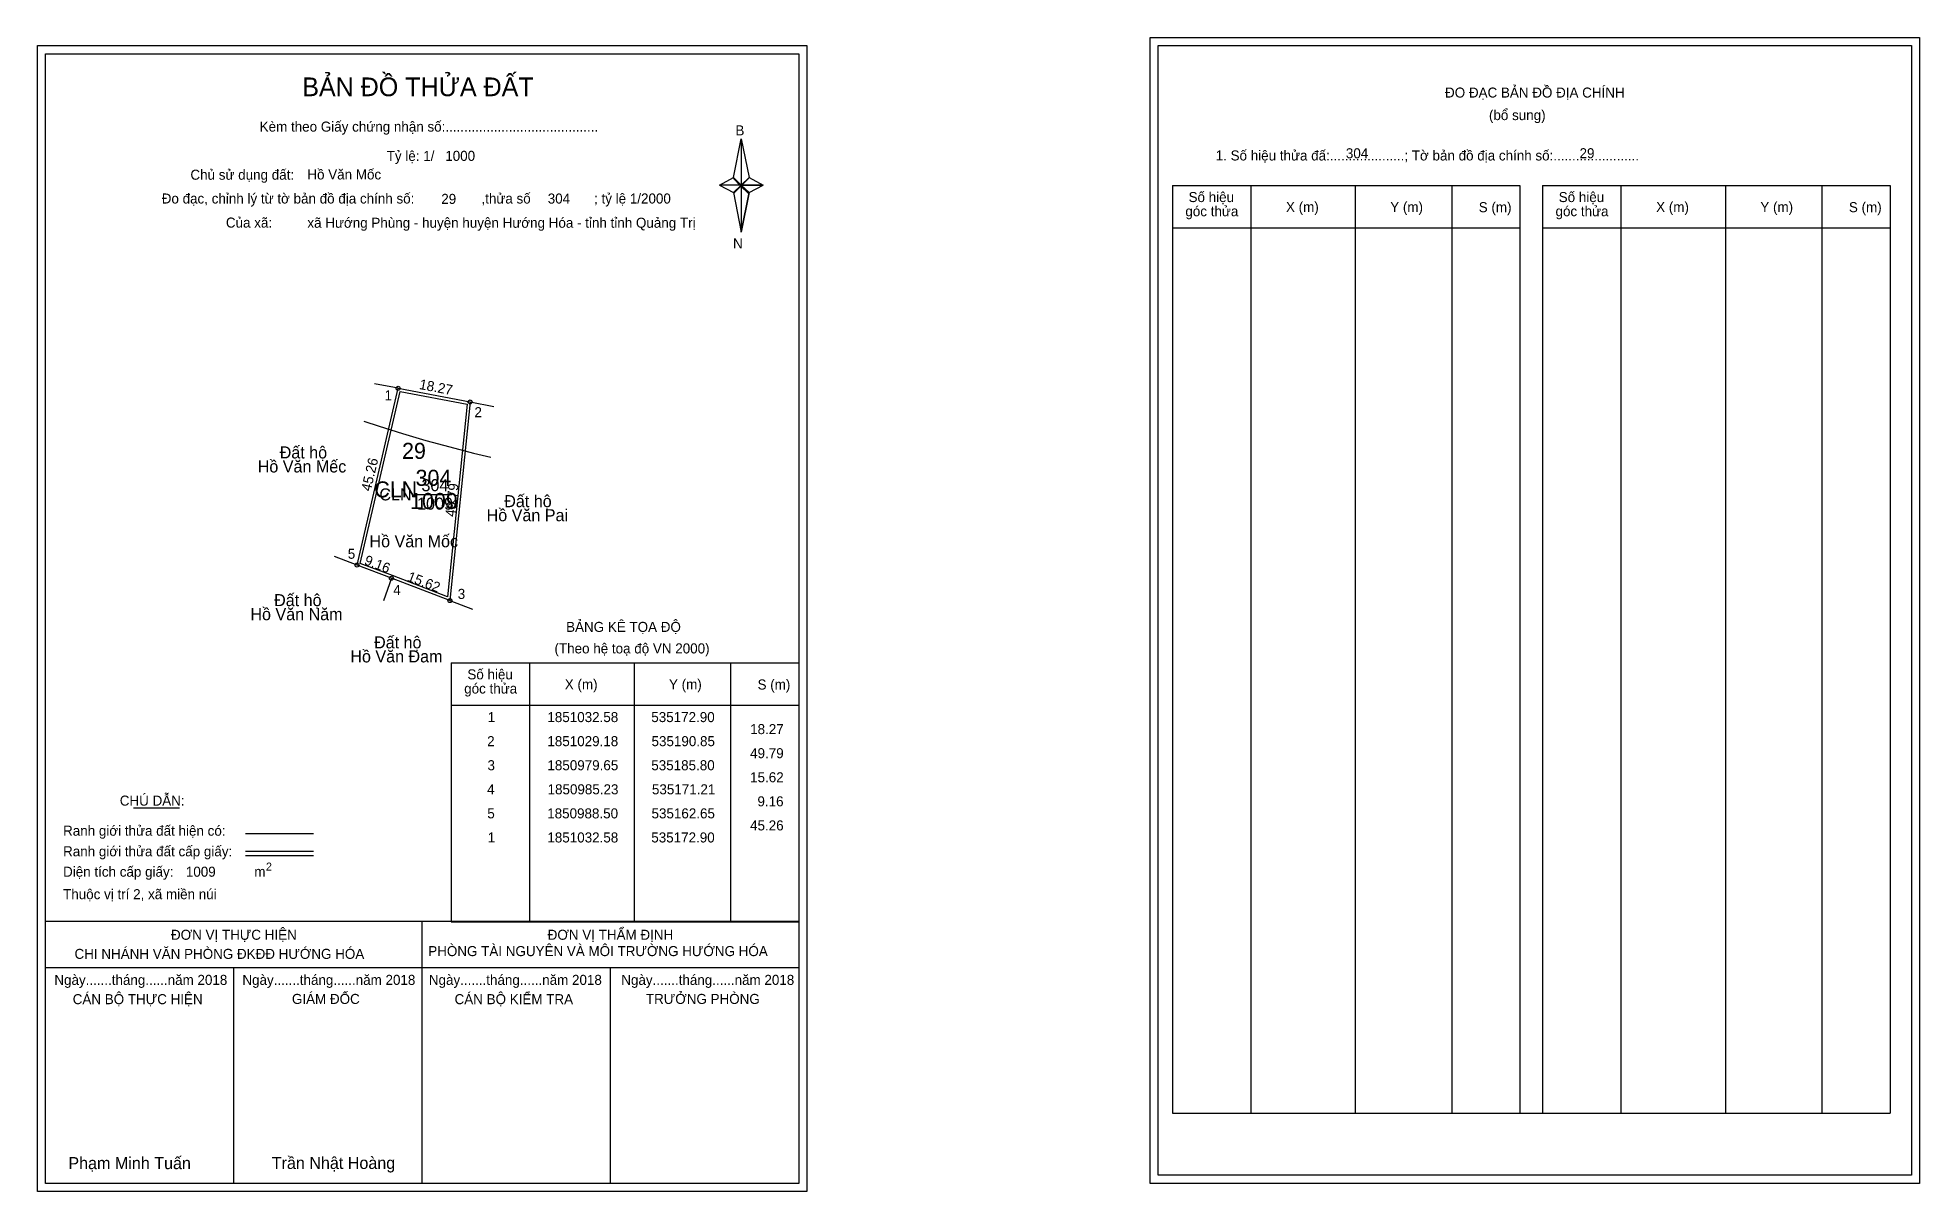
# Model space of a CAD drawing. Extents: x 535083 to 535552, y 1850832 to 1851120.
import ezdxf

# ---------------------------------------------------------------- set-up
doc = ezdxf.new("R2010")
doc.units = 0
for name, color, linetype in [('Level 1', 7, 'Continuous'), ('Level 10', 7, 'Continuous'), ('Level 11', 7, 'Continuous'), ('Level 12', 7, 'Continuous'), ('Level 13', 7, 'Continuous'), ('Level 2', 7, 'Continuous'), ('Level 27', 7, 'Continuous'), ('Level 3', 7, 'Continuous'), ('Level 36', 7, 'Continuous'), ('Level 4', 7, 'Continuous'), ('Level 49', 7, 'Continuous'), ('Level 5', 7, 'Continuous'), ('Level 53', 7, 'Continuous'), ('Level 55', 7, 'Continuous'), ('Level 6', 7, 'Continuous'), ('Level 63', 7, 'Continuous'), ('Level 7', 7, 'Continuous'), ('Level 9', 7, 'Continuous')]:
    doc.layers.add(name, color=color, linetype=linetype)

msp = doc.modelspace()

# ---------------------------------------------------------------- linework, layer by layer
at = {"layer": 'Level 1'}
for p, q in [((535362.37, 1851117.98), (535362.37, 1851117.98)), ((535085.05, 1851115.98), (535085.05, 1851115.98)), ((535256.47, 1851085.1), (535258.44, 1851094.74)), ((535258.44, 1851094.74), (535258.44, 1851083.21)), ((535258.44, 1851094.74), (535260.4, 1851085.1)), ((535253.02, 1851083.21), (535256.47, 1851085.1)), ((535256.47, 1851085.1), (535258.44, 1851083.21)), ((535258.29, 1851082.99), (535256.47, 1851084.88)), ((535260.26, 1851084.88), (535258.29, 1851082.99)), ((535258.29, 1851082.99), (535260.26, 1851084.88)), ((535260.4, 1851085.1), (535258.44, 1851083.21)), ((535258.44, 1851083.21), (535256.47, 1851081.37)), ((535258.29, 1851082.99), (535256.47, 1851081.15)), ((535256.47, 1851081.15), (535258.29, 1851082.99)), ((535256.47, 1851081.37), (535258.44, 1851071.51)), ((535260.26, 1851081.15), (535258.29, 1851082.99)), ((535258.44, 1851083.21), (535258.44, 1851071.51)), ((535258.44, 1851083.21), (535263.85, 1851083.21)), ((535258.44, 1851083.21), (535260.4, 1851081.37)), ((535260.4, 1851081.37), (535258.44, 1851071.51)), ((535260.4, 1851081.37), (535263.85, 1851083.21)), ((535365.9, 1851083.12), (535452.5, 1851083.12)), ((535385.49, 1850851.86), (535385.49, 1851083.12)), ((535411.56, 1850851.86), (535411.56, 1851083.12)), ((535435.54, 1851083.12), (535435.54, 1850851.86)), ((535452.5, 1851083.12), (535452.5, 1850851.86)), ((535458.16, 1851083.12), (535544.76, 1851083.12)), ((535477.75, 1850851.86), (535477.75, 1851083.12)), ((535503.82, 1850851.86), (535503.82, 1851083.12)), ((535527.79, 1851083.12), (535527.79, 1850851.86)), ((535544.76, 1851083.12), (535544.76, 1850851.86)), ((535365.9, 1851072.6), (535452.5, 1851072.6)), ((535458.16, 1851072.6), (535544.76, 1851072.6)), ((535186.14, 1850964.15), (535272.74, 1850964.15)), ((535205.73, 1850899.63), (535205.73, 1850964.15)), ((535231.8, 1850899.63), (535231.8, 1850964.15)), ((535255.77, 1850964.15), (535255.77, 1850899.63)), ((535186.14, 1850953.62), (535272.74, 1850953.62)), ((535106.96, 1850928.04), (535118.37, 1850928.04)), ((535134.83, 1850921.64), (535151.84, 1850921.64)), ((535134.83, 1850917.19), (535151.84, 1850917.19)), ((535134.83, 1850916.1), (535151.84, 1850916.1)), ((535191.87, 1850899.63), (535085.04, 1850899.63)), ((535272.74, 1850899.63), (535167.9, 1850899.63)), ((535178.89, 1850834.4), (535178.89, 1850899.63)), ((535186.14, 1850899.62), (535272.74, 1850899.62)), ((535272.74, 1850888.08), (535085.04, 1850888.08)), ((535131.97, 1850834.4), (535131.97, 1850888.08)), ((535225.82, 1850834.4), (535225.82, 1850888.08)), ((535365.9, 1850851.86), (535544.76, 1850851.86)), ((535550.07, 1850836.4), (535550.07, 1850836.4)), ((535272.74, 1850834.4), (535272.74, 1850834.4))]:
    msp.add_line(p, q, dxfattribs=at)
for points in [[(535256.47, 1851085.1), (535258.44, 1851094.74), (535258.44, 1851083.21)], [(535258.44, 1851083.21), (535260.4, 1851085.1), (535263.85, 1851083.21)], [(535253.02, 1851083.21), (535256.47, 1851081.37), (535258.44, 1851083.21)], [(535258.44, 1851083.21), (535258.44, 1851071.51), (535260.4, 1851081.37)]]:
    msp.add_lwpolyline(points, close=True, dxfattribs=at)
at = {"layer": 'Level 10'}
for p, q in [((535172.9, 1851032.58), (535190.85, 1851029.18)), ((535190.85, 1851029.18), (535185.8, 1850979.65))]:
    msp.add_line(p, q, dxfattribs=at)
for points in [[(535162.65, 1850988.5), (535172.9, 1851032.58), (535190.85, 1851029.18), (535185.8, 1850979.65), (535171.21, 1850985.23)], [(535163.47, 1850988.94), (535173.43, 1851031.77), (535190.09, 1851028.61), (535185.2, 1850980.63), (535171.46, 1850985.88)]]:
    msp.add_lwpolyline(points, close=True, dxfattribs=at)
at = {"layer": 'Level 11'}
for centre in [(535172.9, 1851032.58), (535190.85, 1851029.18), (535162.65, 1850988.5), (535162.65, 1850988.5), (535171.21, 1850985.23), (535185.8, 1850979.65)]:
    msp.add_circle(centre, 0.5, dxfattribs=at)
at = {"layer": 'Level 12'}
for p, q in [((535164.32, 1851024.38), (535168.14, 1851023.11)), ((535168.14, 1851023.11), (535173.97, 1851021.29)), ((535173.97, 1851021.29), (535179.84, 1851019.57)), ((535179.84, 1851019.57), (535185.76, 1851017.95)), ((535185.76, 1851017.95), (535191.71, 1851016.44)), ((535191.71, 1851016.44), (535195.98, 1851015.44))]:
    msp.add_line(p, q, dxfattribs=at)
at = {"layer": 'Level 27'}
for p, q in [((535172.9, 1851032.58), (535167, 1851033.7)), ((535190.85, 1851029.18), (535196.75, 1851028.07)), ((535162.65, 1850988.5), (535157.04, 1850990.64)), ((535171.21, 1850985.23), (535169.23, 1850979.57)), ((535185.8, 1850979.65), (535191.41, 1850977.52))]:
    msp.add_line(p, q, dxfattribs=at)
at = {"layer": 'Level 3'}
for p, q in [((535365.9, 1851083.12), (535365.9, 1850851.86)), ((535458.16, 1851083.12), (535458.16, 1850851.86)), ((535186.14, 1850964.15), (535186.14, 1850899.63))]:
    msp.add_line(p, q, dxfattribs=at)
at = {"layer": 'Level 63'}
for points in [[(535083.04, 1851117.98), (535274.74, 1851117.98), (535274.74, 1850832.4), (535083.04, 1850832.4)], [(535360.37, 1851119.98), (535552.07, 1851119.98), (535552.07, 1850834.4), (535360.37, 1850834.4)], [(535362.37, 1851117.98), (535550.07, 1851117.98), (535550.07, 1850836.4), (535362.37, 1850836.4)], [(535085.04, 1851115.98), (535272.74, 1851115.98), (535272.74, 1850834.4), (535085.04, 1850834.4)]]:
    msp.add_lwpolyline(points, close=True, dxfattribs=at)
at = {"layer": 'Level 9'}
msp.add_line((535177.62, 1851006.12), (535186.31, 1851006.12), dxfattribs=at)

# ---------------------------------------------------------------- texts
at = {"layer": 'Level 1'}
for s, height, p in [('BẢN ĐỒ THỬA ĐẤT', 4.6657, (535149.01, 1851105.38)), ('ĐO ĐẠC BẢN ĐỒ ĐỊA CHÍNH', 2.5, (535433.85, 1851105.04)), ('Kèm theo Giấy chứng nhận số:.........................................', 2.5, (535138.39, 1851096.55)), ('B', 2.5, (535256.98, 1851095.61)), ('(bổ sung)', 2.5, (535444.79, 1851099.42)), ('1. Số hiệu thửa đấ:....................; Tờ bản đồ địa chính số:.......................', 2.5, (535376.68, 1851089.36)), ('Chủ sử dụng đất:', 2.5, (535121.13, 1851084.56)), ('Đo đạc, chỉnh lý từ tờ bản đồ địa chính số:                  ,thửa số                 ; tỷ lệ 1/2000', 2.5, (535113.98, 1851078.63)), ('Số hiệu', 2.5, (535369.92, 1851078.99)), ('X (m)', 2.5, (535394.2, 1851076.52)), ('Y (m)', 2.5, (535420.18, 1851076.52)), ('S (m)', 2.5, (535442.25, 1851076.47)), ('Số hiệu', 2.5, (535462.18, 1851078.99)), ('X (m)', 2.5, (535486.46, 1851076.52)), ('Y (m)', 2.5, (535512.43, 1851076.52)), ('S (m)', 2.5, (535534.51, 1851076.47)), ('Của xã:', 2.5, (535129.97, 1851072.63)), ('góc thửa', 2.5, (535369.12, 1851075.46)), ('góc thửa', 2.5, (535461.38, 1851075.46)), ('N', 2.5, (535256.38, 1851067.44)), ('BẢNG KÊ TỌA ĐỘ', 2.5, (535214.77, 1850971.85)), ('(Theo hệ toạ độ VN 2000)', 2.5, (535211.87, 1850966.49)), ('Số hiệu', 2.5, (535190.16, 1850960.02)), ('góc thửa', 2.5, (535189.36, 1850956.49)), ('X (m)', 2.5, (535214.44, 1850957.54)), ('Y (m)', 2.5, (535240.41, 1850957.54)), ('S (m)', 2.5, (535262.49, 1850957.49)), ('CHÚ DẪN:', 2.5, (535103.52, 1850928.55)), ('Ranh giới thửa đất hiện có:', 2.5, (535089.39, 1850921.05)), ('Ranh giới thửa đất cấp giấy:', 2.5, (535089.39, 1850915.91)), ('Diện tích cấp giấy:', 2.5, (535089.39, 1850910.83)), ('m', 2.5, (535137.05, 1850910.85)), ('2', 2, (535139.95, 1850912.36)), ('Thuộc vị trí 2, xã miền núi', 2.5, (535089.39, 1850905.23)), ('ĐƠN VỊ THỰC HIỆN', 2.5, (535116.28, 1850895.11)), ('ĐƠN VỊ THẨM ĐỊNH', 2.5, (535210.18, 1850895.11)), ('CHI NHÁNH VĂN PHÒNG ĐKĐĐ HƯỚNG HÓA', 2.5, (535092.24, 1850890.35)), ('PHÒNG TÀI NGUYÊN VÀ MÔI TRƯỜNG HƯỚNG HÓA', 2.5, (535180.41, 1850891.04)), ('Ngày.......tháng......năm 2018', 2.5, (535087.21, 1850883.87)), ('CÁN BỘ THỰC HIỆN', 2.5, (535091.79, 1850879.06)), ('Ngày.......tháng......năm 2018', 2.5, (535134.08, 1850883.87)), ('GIÁM ĐỐC', 2.5, (535146.43, 1850879.12)), ('Ngày.......tháng......năm 2018', 2.5, (535180.56, 1850883.87)), ('CÁN BỘ KIỂM TRA', 2.5, (535186.97, 1850879.06)), ('Ngày.......tháng......năm 2018', 2.5, (535228.52, 1850883.87)), ('TRƯỞNG PHÒNG', 2.5, (535234.66, 1850879.12)), ('Phạm Minh Tuấn', 3, (535090.7, 1850837.94)), ('Trần Nhật Hoàng', 3, (535141.4, 1850837.99))]:
    msp.add_text(s, height=height, dxfattribs=at).set_placement(p)
at = {"layer": 'Level 11'}
msp.add_text('Tỷ lệ: 1/', height=2.5, dxfattribs=at).set_placement((535170.05, 1851089.24))
at = {"layer": 'Level 13'}
for s, p in [('304', (535178.72, 1851006.92)), ('CLN', (535168.23, 1851004.62)), ('1009', (535177.63, 1851002.32))]:
    msp.add_text(s, height=3, dxfattribs=at).set_placement(p)
at = {"layer": 'Level 2'}
msp.add_text('Hồ Văn Mốc', height=3, dxfattribs=at).set_placement((535165.76, 1850992.95))
at = {"layer": 'Level 3'}
msp.add_text('CLN', height=4, dxfattribs=at).set_placement((535166.96, 1851005.37))
at = {"layer": 'Level 36'}
for s, p in [('Đất hộ', (535143.38, 1851015.09)), ('Hồ Văn Mếc', (535137.9, 1851011.59)), ('Đất hộ', (535199.35, 1851002.94)), ('Hồ Văn Pai', (535194.96, 1850999.44)), ('Đất hộ', (535141.99, 1850978.27)), ('Hồ Văn Năm', (535136.08, 1850974.77)), ('Đất hộ', (535166.9, 1850967.75)), ('Hồ Văn Đam', (535160.99, 1850964.25))]:
    msp.add_text(s, height=3, dxfattribs=at).set_placement(p)
at = {"layer": 'Level 4'}
msp.add_text('304', height=4, dxfattribs=at).set_placement((535177.24, 1851008.26))
at = {"layer": 'Level 49'}
for s, rotation, p in [('18.27', 349.2744, (535178.02, 1851032.42)), ('45.26', 76.9095, (535166.07, 1851006.74)), ('49.79', 84.1783, (535187.12, 1851000.44)), ('9.16', 339.0927, (535164.26, 1850988.74)), ('15.62', 339.0705, (535174.98, 1850984.64))]:
    msp.add_text(s, height=2.5, rotation=rotation, dxfattribs=at).set_placement(p)
at = {"layer": 'Level 5'}
msp.add_text('1009', height=4, dxfattribs=at).set_placement((535175.87, 1851002.48))
at = {"layer": 'Level 53'}
for s, p in [('1', (535195.24, 1850949.37)), ('1851032.58', (535210.1, 1850949.37)), ('535172.90', (535236, 1850949.37)), ('18.27', (535260.64, 1850946.37)), ('2', (535195.09, 1850943.37)), ('1851029.18', (535210.1, 1850943.37)), ('535190.85', (535236.06, 1850943.37)), ('3', (535195.17, 1850937.37)), ('1850979.65', (535210.11, 1850937.37)), ('535185.80', (535236, 1850937.37)), ('49.79', (535260.63, 1850940.37)), ('4', (535195.08, 1850931.37)), ('1850985.23', (535210.15, 1850931.37)), ('535171.21', (535236.16, 1850931.37)), ('15.62', (535260.63, 1850934.37)), ('9.16', (535262.46, 1850928.37)), ('5', (535195.13, 1850925.37)), ('1850988.50', (535210.06, 1850925.37)), ('535162.65', (535236.06, 1850925.37)), ('45.26', (535260.62, 1850922.37)), ('1', (535195.24, 1850919.37)), ('1851032.58', (535210.1, 1850919.37)), ('535172.90', (535236, 1850919.37))]:
    msp.add_text(s, height=2.5, dxfattribs=at).set_placement(p)
at = {"layer": 'Level 55'}
for s, height, p in [('410', 0.11, (535172.78, 1851032.47)), ('1', 0.4, (535172.79, 1851032.58)), ('0', 0.11, (535172.86, 1851032.47)), ('2', 0.4, (535190.71, 1851029.18)), ('0', 0.11, (535190.81, 1851029.07)), ('0', 0.11, (535190.81, 1851029.07)), ('0', 0.11, (535190.81, 1851029.07)), ('410', 0.11, (535162.53, 1850988.39)), ('5', 0.4, (535162.52, 1850988.5)), ('11', 0.11, (535162.58, 1850988.39)), ('4', 0.4, (535171.07, 1850985.23)), ('263', 0.11, (535171.09, 1850985.12)), ('263', 0.11, (535171.09, 1850985.12)), ('11', 0.11, (535171.14, 1850985.12)), ('263', 0.11, (535185.68, 1850979.54)), ('263', 0.11, (535185.68, 1850979.54)), ('3', 0.4, (535185.68, 1850979.65)), ('0', 0.11, (535185.76, 1850979.54)), ('0', 0.11, (535185.76, 1850979.54))]:
    msp.add_text(s, height=height, dxfattribs=at).set_placement(p)
at = {"layer": 'Level 6'}
for s, p in [('1000', (535184.65, 1851089.26)), ('304', (535409.13, 1851089.9)), ('29', (535467.37, 1851089.92)), ('Hồ Văn Mốc', (535150.27, 1851084.63)), ('29', (535183.65, 1851078.54)), ('304', (535210.19, 1851078.62)), ('xã Hướng Phùng - huyện huyện Hướng Hóa - tỉnh tỉnh Quảng Trị', (535150.28, 1851072.59)), ('1009', (535119.99, 1850910.83))]:
    msp.add_text(s, height=2.5, dxfattribs=at).set_placement(p)
at = {"layer": 'Level 7'}
msp.add_text('29', height=4, dxfattribs=at).set_placement((535173.87, 1851014.98))
at = {"layer": 'Level 9'}
for s, p in [('1', (535169.52, 1851029.58)), ('2', (535191.92, 1851025.37)), ('5', (535160.35, 1850990.08)), ('4', (535171.7, 1850981.08)), ('3', (535187.75, 1850980.08))]:
    msp.add_text(s, height=2.5, dxfattribs=at).set_placement(p)

doc.saveas('drawing.dxf')
